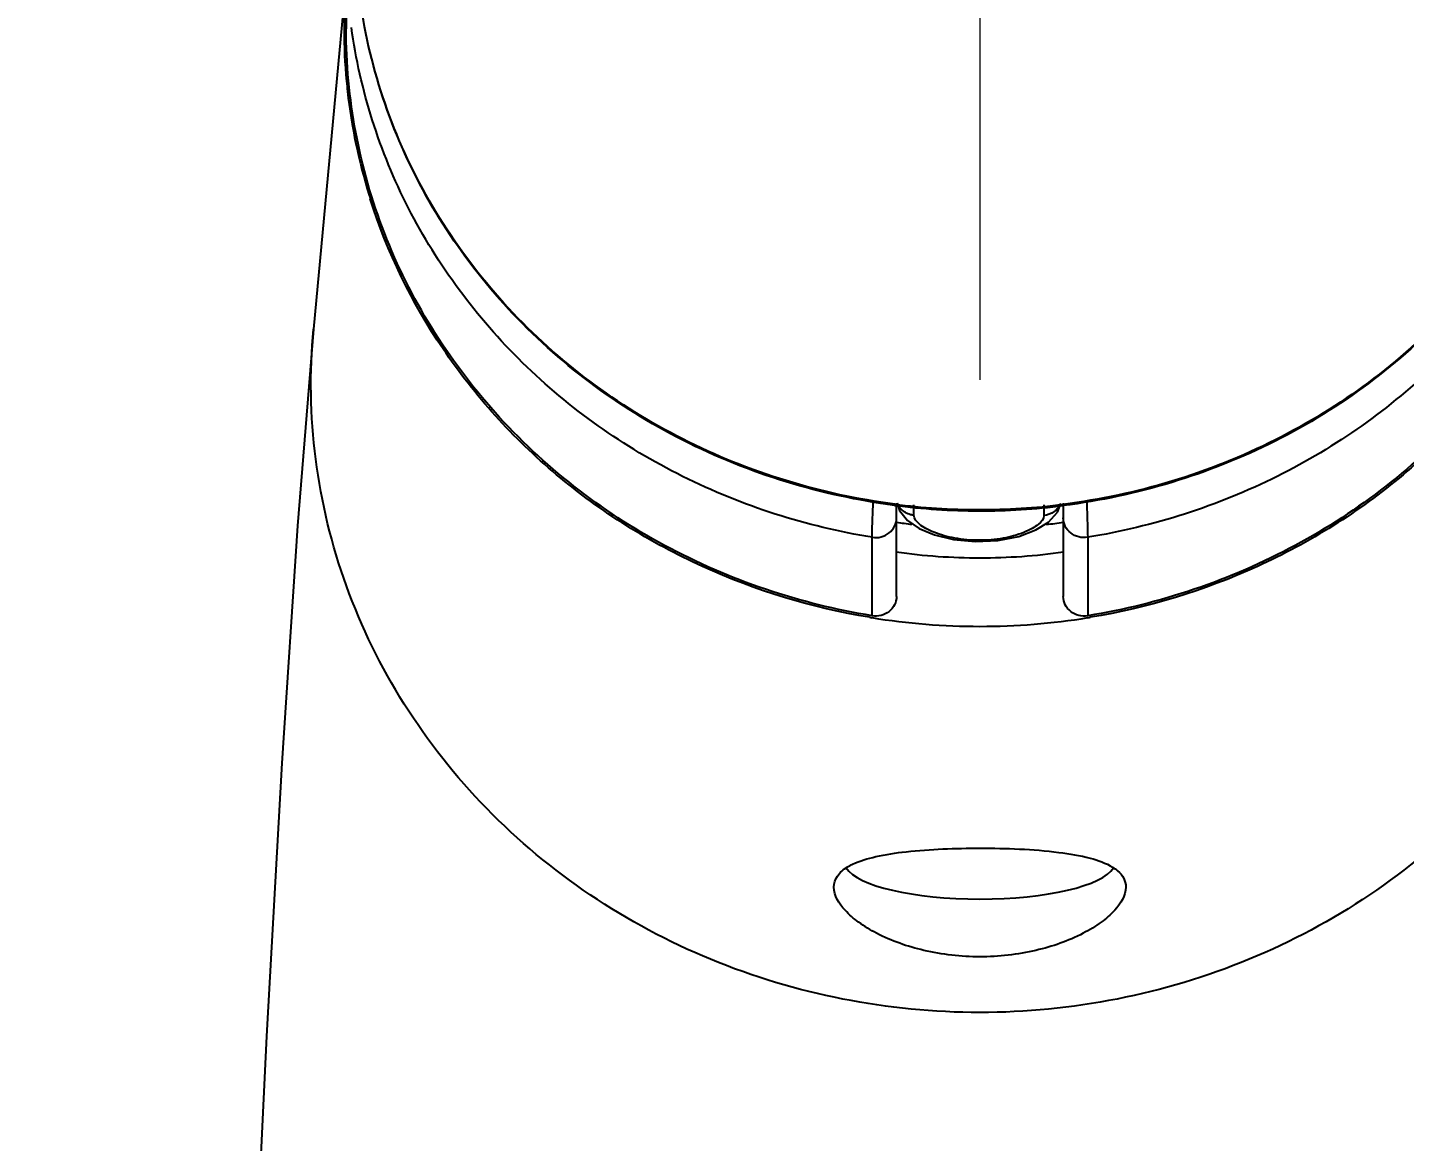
# Model space of a CAD drawing. Extents: x 0 to 1128, y 0 to 827.
# Drawn here: x 225.31 to 258.34, y 539.86 to 566.58 of the extents above; entities that cross this region are included whole.
import ezdxf

# ---------------------------------------------------------------- set-up
doc = ezdxf.new("R2010")
doc.units = 0
doc.header["$LTSCALE"] = 10
doc.header["$MEASUREMENT"] = 0
doc.header["$PDMODE"] = 3
doc.header["$PDSIZE"] = -10
doc.linetypes.add('CENTER2', pattern=[28.575, 19.05, -3.175, 3.175, -3.175])
doc.layers.get('0').update_dxf_attribs({"linetype": 'CONTINUOUS'})
doc.layers.get('DEFPOINTS').update_dxf_attribs({"linetype": 'CONTINUOUS'})
doc.layers.add('Cneter', color=1, linetype='CENTER2', lineweight=13)
doc.layers.add('DEF_LAYER_ASSEM_MEMBER', color=7, linetype='CONTINUOUS')
doc.styles.add('Daelim Dimension', font='')
doc.styles.get('Daelim Dimension').set_extended_font_data('나눔고딕')
doc.dimstyles.new('DEFAULT', dxfattribs={"dimscale": 2, "dimtxt": 2, "dimasz": 2, "dimexe": 0, "dimexo": 2, "dimgap": 1, "dimtad": 1, "dimdec": 0, "dimzin": 9, "dimdsep": 46, "dimtxsty": 'Daelim Dimension', "dimcen": 0.5, "dimclrd": 5, "dimclre": 5, "dimclrt": 256, "dimadec": 1, "dimazin": 0, "dimtfac": 1, "dimtdec": 0, "dimtix": 1, "dimtmove": 0, "dimatfit": 3, "dimfxl": 1, "dimtolj": 1, "dimtzin": 1, "dimlwd": 9, "dimlwe": 9, "dimarcsym": 0})

# ---------------------------------------------------------------- blocks, each defined once
blk = doc.blocks.new('*D2')
at = {"color": 5, "lineweight": 9, "ltscale": 0.5, "transparency": 16777216}
for p, q in [((244.251, 627.328), (150.64, 627.328)), ((150.64, 623.328), (150.64, 342.467)), ((217.481, 338.467), (150.64, 338.467))]:
    blk.add_line(p, q, dxfattribs=at)
at = {"color": 5, "ltscale": 0.5, "transparency": 16777216}
for points in [[(149.974, 623.328), (151.307, 623.328), (150.64, 627.328)], [(149.974, 342.467), (151.307, 342.467), (150.64, 338.467)]]:
    blk.add_solid(points, dxfattribs=at)
at = {"layer": 'DEFPOINTS', "color": 0, "ltscale": 0.5, "transparency": 16777216}
for p in [(248.251, 627.328), (150.64, 338.467), (221.481, 338.467)]:
    blk.add_point(p, dxfattribs=at)
at = {"color": 7, "ltscale": 0.5, "transparency": 16777216, "insert": (143.197, 482.897), "char_height": 10, "attachment_point": 5, "rotation": 90, "style": 'Daelim Dimension'}
blk.add_mtext('\\A1;289', dxfattribs=at)

msp = doc.modelspace()

# ---------------------------------------------------------------- linework, layer by layer
at = {"layer": 'Cneter', "lineweight": 5, "ltscale": 0.5}
msp.add_open_spline([(248.159, 558.124), (248.159, 563.124), (248.159, 575.117)], degree=1, knots=[0, 0, 0.294233, 1, 1], dxfattribs=at)
at = {"layer": 'DEF_LAYER_ASSEM_MEMBER', "color": 7, "linetype": 'Continuous'}
for p, q in [((232.954, 568.427), (232.954, 566.546)), ((232.954, 567.704), (232.172, 559.345)), ((232.172, 559.345), (232.172, 559.346)), ((246.154, 552.933), (246.154, 555.172)), ((246.172, 555.17), (246.226, 554.995)), ((250.016, 554.955), (250.093, 555.165)), ((250.154, 555.17), (250.154, 552.933)), ((246.226, 554.995), (246.421, 554.758)), ((249.802, 554.718), (250.016, 554.955)), ((246.421, 554.758), (246.698, 554.566)), ((249.497, 554.527), (249.802, 554.718))]:
    msp.add_line(p, q, dxfattribs=at)
at = {"layer": 'DEF_LAYER_ASSEM_MEMBER', "color": 9, "linetype": 'Continuous'}
for p, q in [((246.573, 554.879), (246.573, 555.132)), ((249.688, 555.128), (249.688, 554.874)), ((245.569, 552.47), (245.569, 554.352)), ((250.739, 554.352), (250.739, 552.47))]:
    msp.add_line(p, q, dxfattribs=at)
at = {"layer": 'DEF_LAYER_ASSEM_MEMBER', "color": 7, "linetype": 'Continuous'}
for points in [[(232.172, 559.346), (231.786, 554.628), (231.411, 548.936), (231.048, 542.393), (230.691, 535.056), (230.339, 526.983), (229.989, 518.231), (229.639, 508.862), (229.29, 498.968), (228.941, 488.655), (228.593, 478.034), (228.245, 467.218), (227.904, 456.546)], [(246.698, 554.566), (247.067, 554.41), (247.524, 554.3), (248.047, 554.25), (248.588, 554.277), (249.087, 554.374), (249.497, 554.527)]]:
    msp.add_lwpolyline(points, dxfattribs=at)
for centre, radius, start, end in [((246.29, 566.544), 13.386, 175.4399, 180.0141), ((246.308, 566.548), 13.404, 180.0282, 185.3888), ((246.414, 566.557), 13.51, 185.3838, 186.4277), ((246.575, 566.58), 13.673, 186.4514, 197.1291), ((246.613, 566.592), 13.712, 197.1285, 197.4911), ((248.156, 570.926), 15.94, 262.6154, 269.8989), ((248.152, 570.927), 15.942, 269.9133, 277.2164), ((248.147, 568.064), 13.499, 261.5118, 263.0887), ((248.161, 568.067), 13.502, 276.7535, 278.488), ((248.156, 568.236), 14.376, 261.9749, 269.9934), ((248.152, 568.236), 14.376, 270.0066, 278.0251), ((248.164, 568.461), 16.246, 260.5845, 260.7941), ((248.159, 568.427), 16.211, 260.7907, 269.9818), ((248.149, 568.427), 16.211, 270.0182, 279.2093), ((248.144, 568.461), 16.246, 279.2059, 279.4155)]:
    msp.add_arc(centre, radius, start, end, dxfattribs=at)
at = {"layer": 'DEF_LAYER_ASSEM_MEMBER', "color": 9, "linetype": 'Continuous'}
for centre, radius, start, end in [((248.156, 570.987), 15.972, 262.6402, 269.8989), ((248.152, 570.989), 15.973, 269.9132, 277.1921)]:
    msp.add_arc(centre, radius, start, end, dxfattribs=at)
at = {"layer": 'DEF_LAYER_ASSEM_MEMBER', "color": 7, "linetype": 'Continuous'}
msp.add_ellipse((248.154, 546.575), major_axis=(3.25, 0), ratio=0.276716, start_param=-2.974972, end_param=-0.165464, dxfattribs=at)
for points, start_tangent, end_tangent in [([(246.107, 555.118), (241.028, 556.681), (236.851, 559.824), (234.109, 564.15), (233.154, 569.111)], (-0.991705, 0.128533), (0, 1)), ([(263.154, 569.064), (262.181, 564.107), (259.425, 559.79), (255.238, 556.66), (250.155, 555.112)], (-0.003565, -0.999994), (-0.992078, -0.12562)), ([(245.569, 552.47), (240.59, 554.157), (236.528, 557.345), (235.001, 559.387), (233.875, 561.649), (233.186, 564.059), (232.954, 566.546)], (-0.987104, 0.160083), (0.000011, 1)), ([(263.354, 566.546), (263.122, 564.059), (262.433, 561.649), (261.307, 559.387), (259.78, 557.345), (255.718, 554.157), (250.739, 552.47)], (0.000011, -1), (-0.987104, -0.160083)), ([(245.506, 552.434), (241.5, 553.652), (238.002, 555.853), (235.278, 558.869), (233.534, 562.47)], (-0.986528, 0.163593), (-0.300558, 0.953764)), ([(262.774, 562.47), (261.03, 558.869), (258.306, 555.853), (254.808, 553.652), (250.802, 552.434)], (-0.300558, -0.953764), (-0.986528, -0.163593)), ([(249.688, 554.874), (249.557, 554.663), (249.406, 554.561), (249.209, 554.469), (248.712, 554.33), (248.13, 554.279), (247.549, 554.332), (247.052, 554.472), (246.855, 554.565), (246.704, 554.667), (246.573, 554.879)], (-0.003097, -0.999995), (-0.000137, 1)), ([(246.154, 552.933), (246.107, 552.735), (245.976, 552.574), (245.785, 552.48), (245.569, 552.47)], (0, -1), (-0.987104, 0.160083)), ([(250.739, 552.47), (250.523, 552.48), (250.332, 552.574), (250.201, 552.735), (250.154, 552.933)], (-0.987104, -0.160083), (0, 1)), ([(245.102, 546.513), (245.656, 546.694), (246.384, 546.812), (248.154, 546.896)], (0.901979, 0.43178), (1, 0)), ([(248.154, 546.896), (250.048, 546.797), (250.799, 546.658), (251.338, 546.441)], (1, 0), (0.849097, -0.528236)), ([(244.654, 545.963), (244.736, 546.227), (244.978, 546.446)], (-0.000641, 1), (0.853178, 0.521619)), ([(244.978, 546.446), (245.102, 546.513)], (0.853178, 0.521619), (0.901979, 0.43178)), ([(251.338, 546.441), (251.456, 546.356)], (0.849097, -0.528236), (0.758868, -0.651245)), ([(251.456, 546.356), (251.604, 546.173), (251.654, 545.964)], (0.758868, -0.651245), (0.000545, -1)), ([(248.154, 544.292), (246.81, 544.446), (245.678, 544.857), (245.245, 545.124), (244.922, 545.409), (244.654, 545.963)], (-1, 0), (-0.000641, 1)), ([(251.654, 545.964), (251.387, 545.409), (251.064, 545.124), (250.63, 544.857), (249.498, 544.446), (248.154, 544.292)], (0.000545, -1), (-1, 0))]:
    msp.add_spline(points, degree=3, dxfattribs=dict(at, start_tangent=start_tangent, end_tangent=end_tangent))
at = {"layer": 'DEF_LAYER_ASSEM_MEMBER', "color": 9, "linetype": 'Continuous'}
for points, start_tangent, end_tangent in [([(246.11, 555.147), (241.025, 556.709), (236.848, 559.848), (234.108, 564.165), (233.154, 569.111)], (-0.991761, 0.128103), (-0.000012, 1)), ([(263.154, 569.064), (262.183, 564.121), (259.428, 559.814), (255.241, 556.688), (250.152, 555.141)], (-0.003584, -0.999994), (-0.992132, -0.125198)), ([(245.569, 554.352), (241.022, 555.813), (237.188, 558.536), (235.663, 560.289), (234.451, 562.247), (233.583, 564.36), (233.082, 566.575)], (-0.987104, 0.160083), (-0.137841, 0.990454)), ([(263.226, 566.576), (262.725, 564.36), (261.858, 562.247), (260.646, 560.289), (259.12, 558.536), (255.286, 555.813), (250.739, 554.352)], (-0.137825, -0.990457), (-0.987104, -0.160083)), ([(248.154, 542.957), (241.693, 544.233), (238.81, 545.779), (236.326, 547.847), (234.349, 550.353), (232.963, 553.186), (232.227, 556.227), (232.172, 559.345)], (-1, 0), (0.093161, 0.995651)), ([(264.136, 559.345), (264.081, 556.227), (263.346, 553.186), (261.959, 550.353), (259.982, 547.847), (257.498, 545.779), (254.615, 544.233), (248.154, 542.957)], (0.093161, -0.995651), (-1, 0)), ([(245.569, 554.352), (245.576, 554.69), (245.597, 555.221)], (-0.000116, 1), (0.044423, 0.999013)), ([(246.262, 555.029), (246.167, 555.17)], (-0.69604, 0.718003), (-0.394875, 0.918735)), ([(250.095, 555.164), (250.008, 555.031)], (-0.397149, -0.917754), (-0.68031, -0.732925)), ([(250.712, 555.218), (250.732, 554.689), (250.739, 554.352)], (0.044366, -0.999015), (-0.000116, -1)), ([(245.569, 554.352), (245.785, 554.361), (245.976, 554.455), (246.107, 554.616), (246.154, 554.815)], (0.987104, -0.160083), (0, 1)), ([(246.573, 554.879), (246.491, 554.894), (246.262, 555.029)], (-0.993988, 0.109489), (-0.69604, 0.718003)), ([(250.008, 555.031), (249.938, 554.969), (249.688, 554.874)], (-0.68031, -0.732925), (-0.994342, -0.106223)), ([(250.739, 554.352), (250.523, 554.361), (250.332, 554.455), (250.201, 554.616), (250.154, 554.815)], (-0.987104, -0.160083), (0, 1))]:
    msp.add_spline(points, degree=3, dxfattribs=dict(at, start_tangent=start_tangent, end_tangent=end_tangent))

# ---------------------------------------------------------------- dimensions: what is measured, and where the dimension line sits
at = {"color": 5, "ltscale": 0.5}
dim = msp.add_linear_dim(base=(150.64, 338.467), p1=(248.251, 627.328), p2=(221.481, 338.467), angle=90, dimstyle='DEFAULT', override={"dimtxt": 5, "dimdec": 0, "dimclrd": 5, "dimclre": 5, "dimclrt": 7}, dxfattribs=at)
dim.commit()
dim.dimension.update_dxf_attribs({"geometry": '*D2', "text_midpoint": (150.64, 482.897), "dimtype": 128})

doc.saveas('drawing.dxf')
